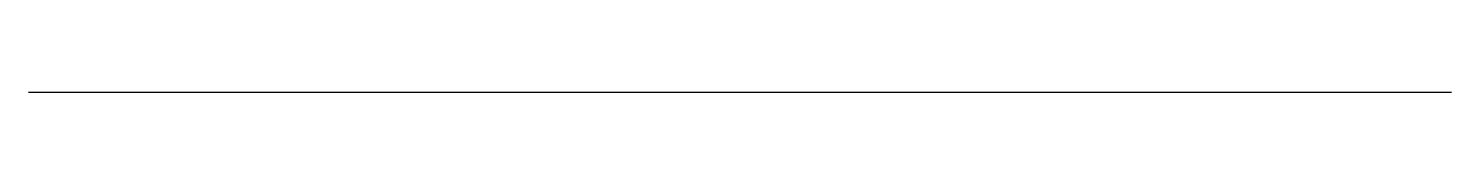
# Model space of a CAD drawing. Header units: millimetres. Extents: x 1087.5 to 1167.5, y -40 to -40.
import ezdxf

# ---------------------------------------------------------------- set-up
doc = ezdxf.new("R2010")
doc.units = ezdxf.units.MM

msp = doc.modelspace()

# ---------------------------------------------------------------- linework, layer by layer
at = {"extrusion": (0, -1, 0)}
msp.add_line((1167.502, -40, 327.085), (1087.502, -40, 327.085), dxfattribs=at)

doc.saveas('drawing.dxf')
